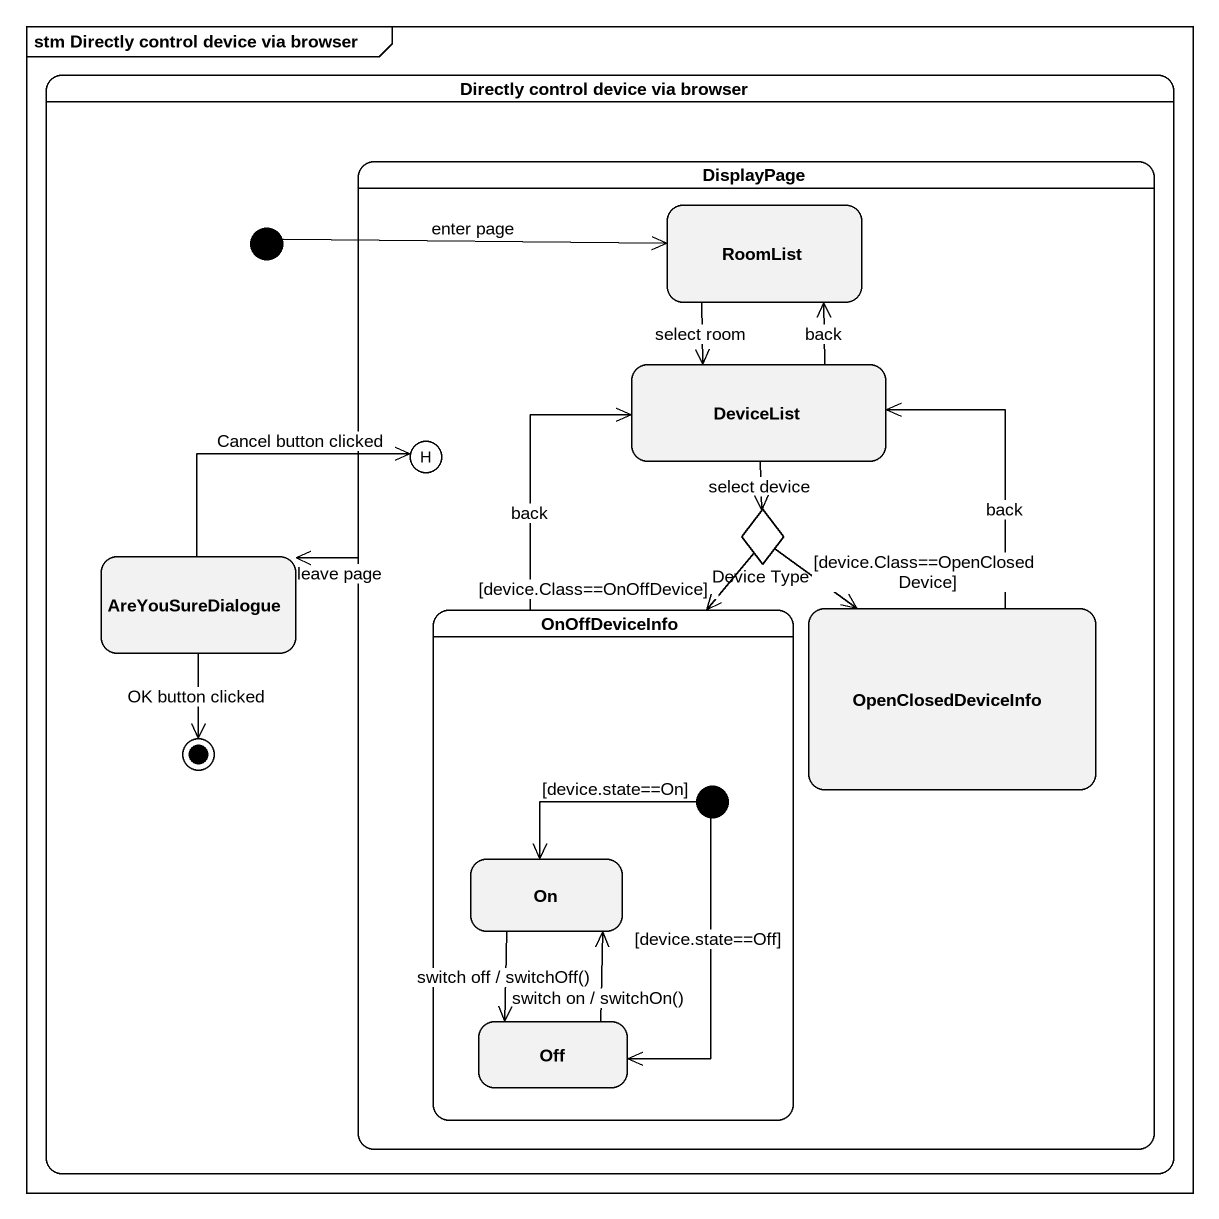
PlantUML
@startuml
mainframe stm Directly control device via browser
hide empty description
state "Directly control device via browser" as Directly_control_device_via {
  state DisplayPage {
    state RoomList
    state DeviceList
    state history1 <<history>>
    state "Device Type" as Device_Type <<choice>>
    state OnOffDeviceInfo {
      state "On" as On_
      state Off
      [*] -left-> On_ : [device.state==On]
      [*] --> Off : [device.state==Off]
    }
    state OpenClosedDeviceInfo
  }
  state initial1 <<start>>
  state AreYouSureDialogue
  AreYouSureDialogue --> [*] : OK button clicked
}
DisplayPage -left-> AreYouSureDialogue : leave page
initial1 -right-> RoomList : enter page
RoomList --> DeviceList : select room
DeviceList -up-> RoomList : back
DeviceList --> Device_Type : select device
Device_Type --> OnOffDeviceInfo : [device.Class==OnOffDevice]
Device_Type --> OpenClosedDeviceInfo : [device.Class==OpenClosedDevice]
AreYouSureDialogue -up-> history1 : Cancel button clicked
OnOffDeviceInfo -up-> DeviceList : back
OpenClosedDeviceInfo -up-> DeviceList : back
On_ --> Off : switch off / switchOff()
Off -up-> On_ : switch on / switchOn()
@enduml
